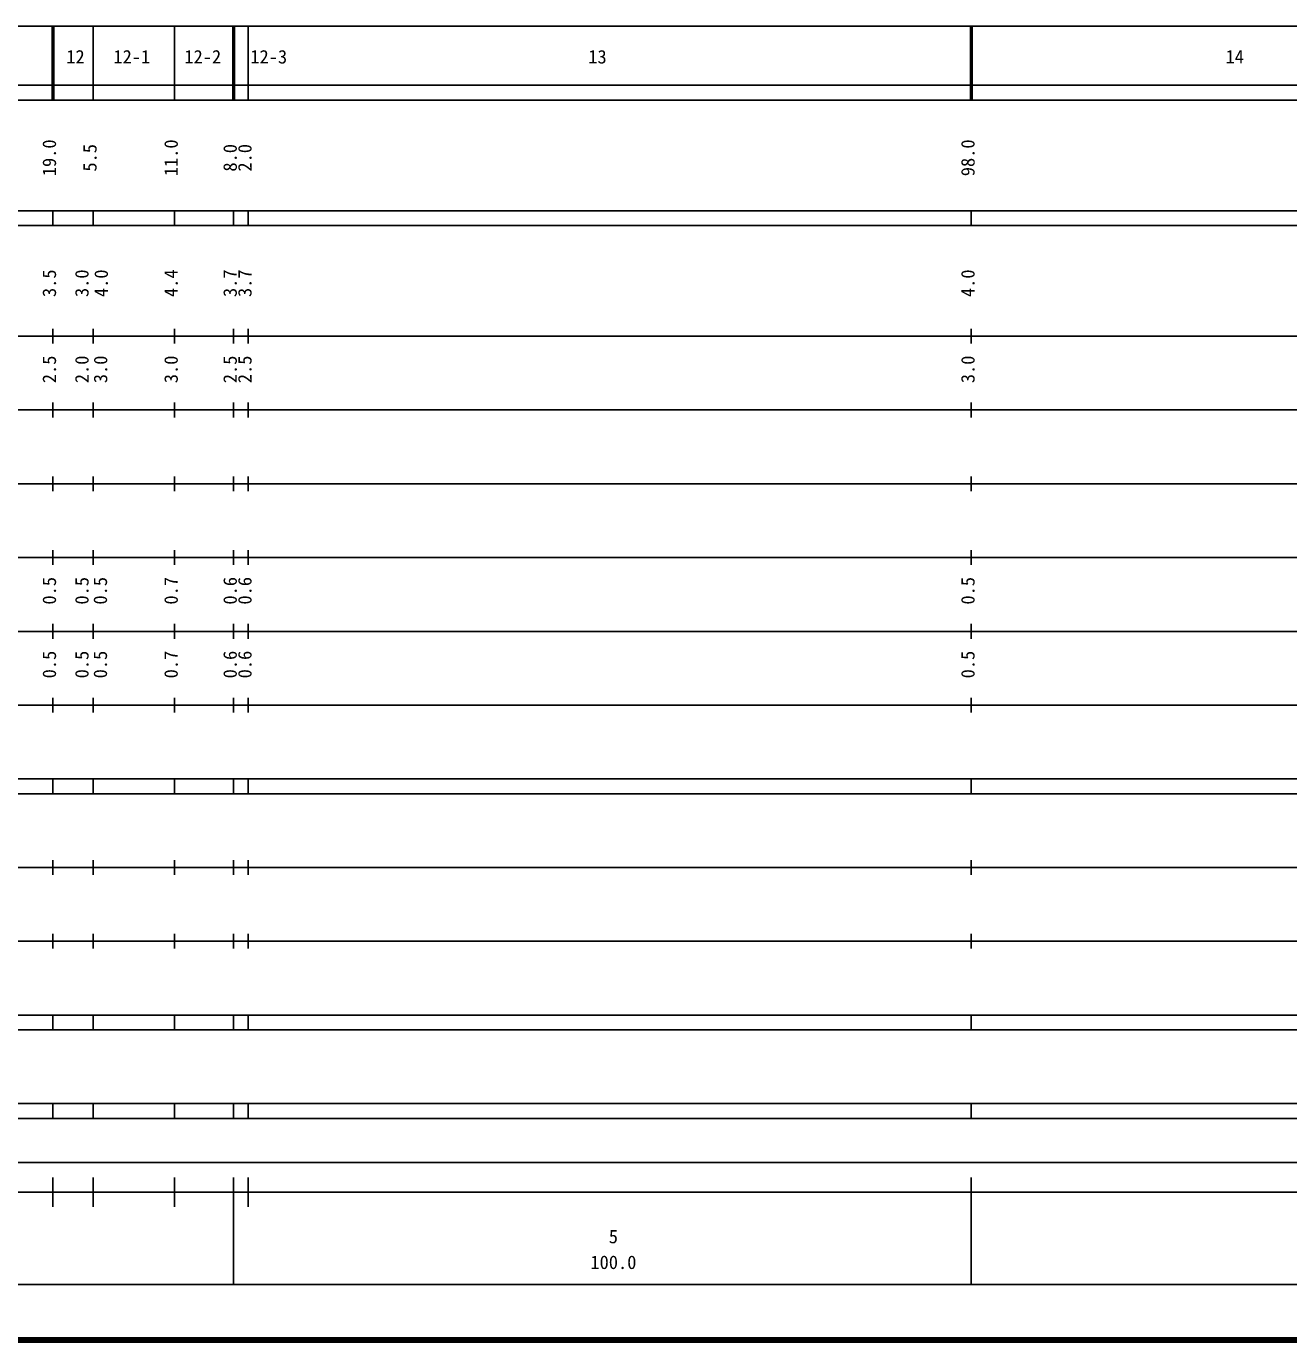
# Model space of a CAD drawing. Units: millimetres on the paper, enlarged 1000 times. Extents: x 40000 to 680000, y 20000 to 380000.
# Drawn here: x 239914 to 411025, y 20000 to 198000 of the extents above; entities that cross this region are included whole.
import ezdxf
from ezdxf.enums import TextEntityAlignment as Align

# ---------------------------------------------------------------- set-up
doc = ezdxf.new("R2010")
doc.units = ezdxf.units.MM
doc.header["$LTSCALE"] = 1000
for name, color, linetype, lineweight in [('M-TTL', 2, 'Continuous', 140), ('M-TTL-BAND', 7, 'Continuous', 25), ('M-TTL-LINE', 7, 'Continuous', 50)]:
    doc.layers.add(name, color=color, linetype=linetype, lineweight=lineweight)
doc.styles.add('ＭＳ ゴシック', font='')
doc.styles.get('ＭＳ ゴシック').set_extended_font_data('MS Gothic')

msp = doc.modelspace()

# ---------------------------------------------------------------- linework, layer by layer
at = {"layer": 'M-TTL'}
msp.add_line((40000, 20000), (680000, 20000), dxfattribs=at)
at = {"layer": 'M-TTL-BAND'}
for p, q in [((68000, 198000), (579000, 198000)), ((249000, 198000), (249000, 188000)), ((260000, 198000), (260000, 188000)), ((270000, 198000), (270000, 188000)), ((40000, 190000), (579000, 190000)), ((40000, 188000), (579000, 188000)), ((40000, 173000), (579000, 173000)), ((243500, 171000), (243500, 173000)), ((249000, 171000), (249000, 173000)), ((260000, 171000), (260000, 173000)), ((268000, 171000), (268000, 173000)), ((270000, 171000), (270000, 173000)), ((368000, 171000), (368000, 173000)), ((40000, 171000), (579000, 171000)), ((243500, 155000), (243500, 157000)), ((249000, 155000), (249000, 157000)), ((260000, 155000), (260000, 157000)), ((268000, 155000), (268000, 157000)), ((270000, 155000), (270000, 157000)), ((368000, 155000), (368000, 157000)), ((40000, 156000), (579000, 156000)), ((46000, 146000), (579000, 146000)), ((243500, 145000), (243500, 147000)), ((249000, 145000), (249000, 147000)), ((260000, 145000), (260000, 147000)), ((268000, 145000), (268000, 147000)), ((270000, 145000), (270000, 147000)), ((368000, 145000), (368000, 147000)), ((52000, 136000), (579000, 136000)), ((243500, 135000), (243500, 137000)), ((249000, 135000), (249000, 137000)), ((260000, 135000), (260000, 137000)), ((268000, 135000), (268000, 137000)), ((270000, 135000), (270000, 137000)), ((368000, 135000), (368000, 137000)), ((243500, 125000), (243500, 127000)), ((249000, 125000), (249000, 127000)), ((260000, 125000), (260000, 127000)), ((268000, 125000), (268000, 127000)), ((270000, 125000), (270000, 127000)), ((368000, 125000), (368000, 127000)), ((46000, 126000), (579000, 126000)), ((52000, 116000), (579000, 116000)), ((243500, 115000), (243500, 117000)), ((249000, 115000), (249000, 117000)), ((260000, 115000), (260000, 117000)), ((268000, 115000), (268000, 117000)), ((270000, 115000), (270000, 117000)), ((368000, 115000), (368000, 117000)), ((243500, 105000), (243500, 107000)), ((249000, 105000), (249000, 107000)), ((260000, 105000), (260000, 107000)), ((268000, 105000), (268000, 107000)), ((270000, 105000), (270000, 107000)), ((368000, 105000), (368000, 107000)), ((46000, 106000), (579000, 106000)), ((40000, 96000), (579000, 96000)), ((243500, 94000), (243500, 96000)), ((249000, 94000), (249000, 96000)), ((260000, 94000), (260000, 96000)), ((268000, 94000), (268000, 96000)), ((270000, 94000), (270000, 96000)), ((368000, 94000), (368000, 96000)), ((40000, 94000), (579000, 94000)), ((49000, 84000), (579000, 84000)), ((243500, 83000), (243500, 85000)), ((249000, 83000), (249000, 85000)), ((260000, 83000), (260000, 85000)), ((268000, 83000), (268000, 85000)), ((270000, 83000), (270000, 85000)), ((368000, 83000), (368000, 85000)), ((243500, 73000), (243500, 75000)), ((249000, 73000), (249000, 75000)), ((260000, 73000), (260000, 75000)), ((268000, 73000), (268000, 75000)), ((270000, 73000), (270000, 75000)), ((368000, 73000), (368000, 75000)), ((40000, 74000), (579000, 74000)), ((40000, 64000), (579000, 64000)), ((243500, 62000), (243500, 64000)), ((249000, 62000), (249000, 64000)), ((260000, 62000), (260000, 64000)), ((268000, 62000), (268000, 64000)), ((270000, 62000), (270000, 64000)), ((368000, 62000), (368000, 64000)), ((40000, 62000), (579000, 62000)), ((40000, 52000), (579000, 52000)), ((243500, 50000), (243500, 52000)), ((249000, 50000), (249000, 52000)), ((260000, 50000), (260000, 52000)), ((268000, 50000), (268000, 52000)), ((270000, 50000), (270000, 52000)), ((368000, 50000), (368000, 52000)), ((40000, 50000), (579000, 50000)), ((177945, 44000), (454722, 44000)), ((243500, 38000), (243500, 42000)), ((249000, 38000), (249000, 42000)), ((260000, 38000), (260000, 42000)), ((268000, 38000), (268000, 42000)), ((270000, 38000), (270000, 42000)), ((368000, 38000), (368000, 42000)), ((40000, 40000), (579000, 40000)), ((268000, 40000), (268000, 27500)), ((368000, 40000), (368000, 27500)), ((68000, 27500), (579000, 27500))]:
    msp.add_line(p, q, dxfattribs=at)
at = {"layer": 'M-TTL-LINE'}
for p, q in [((243500, 198000), (243500, 188000)), ((268000, 198000), (268000, 188000)), ((368000, 198000), (368000, 188000))]:
    msp.add_line(p, q, dxfattribs=at)

# ---------------------------------------------------------------- texts
at = {"layer": 'M-TTL-BAND', "style": 'ＭＳ ゴシック'}
for s, p in [('12', (246586, 192405)), ('12-1', (254220, 192405)), ('12-2', (263836, 192405)), ('12-3', (272777, 192405)), ('13', (317335, 192405)), ('14', (403710, 192405)), ('5', (319493, 32523)), ('100.0', (319493, 29033))]:
    msp.add_text(s, height=1833, dxfattribs=at).set_placement(p, align=Align.BOTTOM_CENTER)
for s, p in [('19.0', (244500, 180174)), ('5.5', (250000, 180174)), ('11.0', (261000, 180174)), ('8.0', (269000, 180174)), ('2.0', (271000, 180174)), ('98.0', (369000, 180174)), ('3.5', (244500, 163174)), ('3.0', (248911, 163174)), ('4.0', (251528, 163174)), ('4.4', (261000, 163174)), ('3.7', (269000, 163174)), ('3.7', (271000, 163174)), ('4.0', (369000, 163174)), ('2.5', (244500, 151500)), ('2.0', (248911, 151500)), ('3.0', (251443, 151500)), ('3.0', (261000, 151500)), ('2.5', (269000, 151500)), ('2.5', (271000, 151500)), ('3.0', (369000, 151500)), ('0.5', (244500, 121500)), ('0.5', (248911, 121500)), ('0.5', (251411, 121500)), ('0.7', (261000, 121500)), ('0.6', (269000, 121500)), ('0.6', (271000, 121500)), ('0.5', (369000, 121500)), ('0.5', (244500, 111500)), ('0.5', (248911, 111500)), ('0.5', (251411, 111500)), ('0.7', (261000, 111500)), ('0.6', (269000, 111500)), ('0.6', (271000, 111500)), ('0.5', (369000, 111500))]:
    msp.add_text(s, height=1833, rotation=90, dxfattribs=at).set_placement(p, align=Align.BOTTOM_CENTER)

doc.saveas('drawing.dxf')
